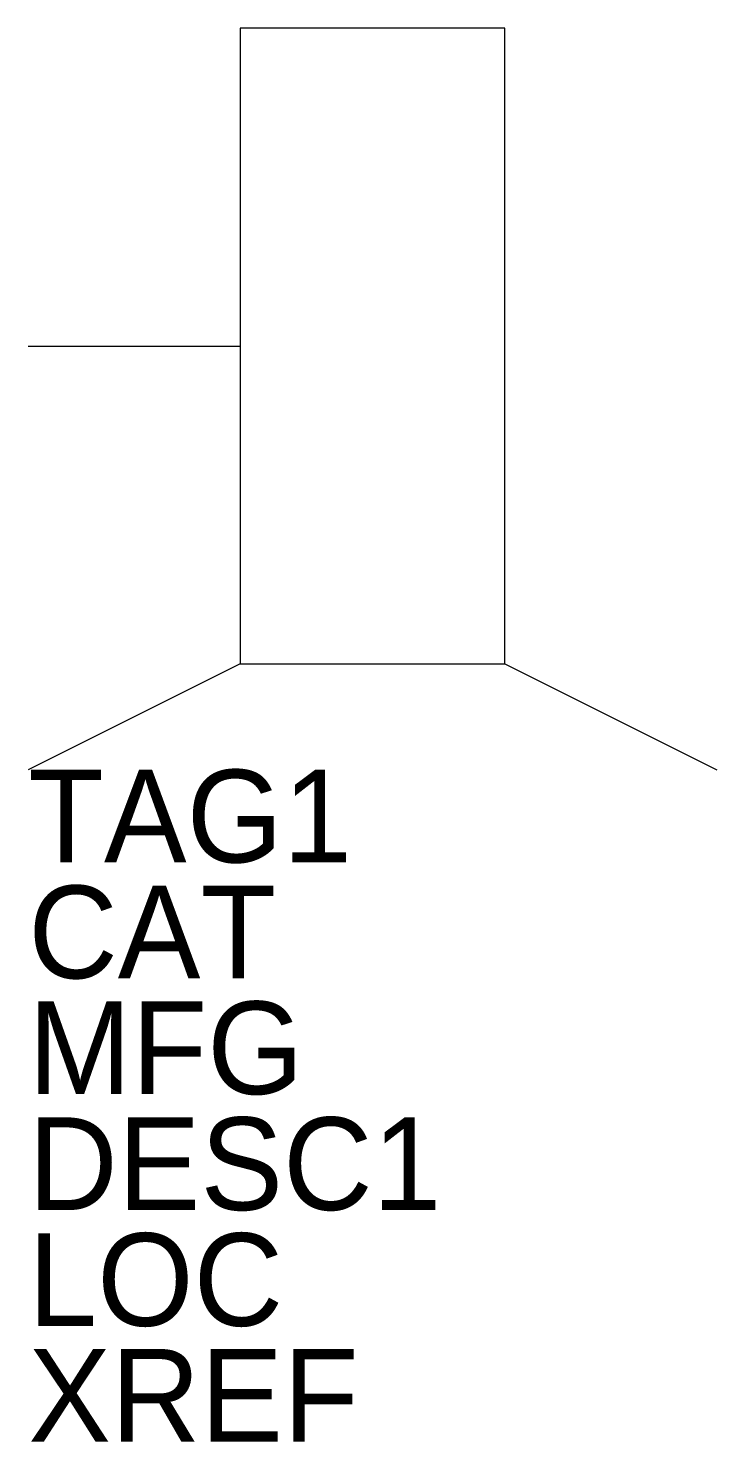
# Model space of a CAD drawing. Extents: x -0.26 to 0.26, y -0.83 to 0.24.
import ezdxf

# ---------------------------------------------------------------- set-up
doc = ezdxf.new("R2010")
doc.units = 0
doc.layers.get('0').update_dxf_attribs({"linetype": 'CONTINUOUS'})

msp = doc.modelspace()

# ---------------------------------------------------------------- linework, layer by layer
for p, q in [((0.1, 0.24), (-0.1, 0.24)), ((-0.1, 0.24), (-0.1, -0.24)), ((0.1, -0.24), (0.1, 0.24)), ((-0.26, 0), (-0.1, 0)), ((-0.1, -0.24), (-0.26, -0.32)), ((-0.1, -0.24), (0.1, -0.24)), ((0.1, -0.24), (0.26, -0.32))]:
    msp.add_line(p, q)

# ---------------------------------------------------------------- texts
for tag, p in [('TAG1', (-0.26, -0.39)), ('CAT', (-0.26, -0.4775)), ('MFG', (-0.26, -0.565)), ('DESC1', (-0.26, -0.6525)), ('LOC', (-0.26, -0.74)), ('XREF', (-0.26, -0.8275))]:
    msp.add_attdef(tag, p, '', height=0.07)

doc.saveas('drawing.dxf')
